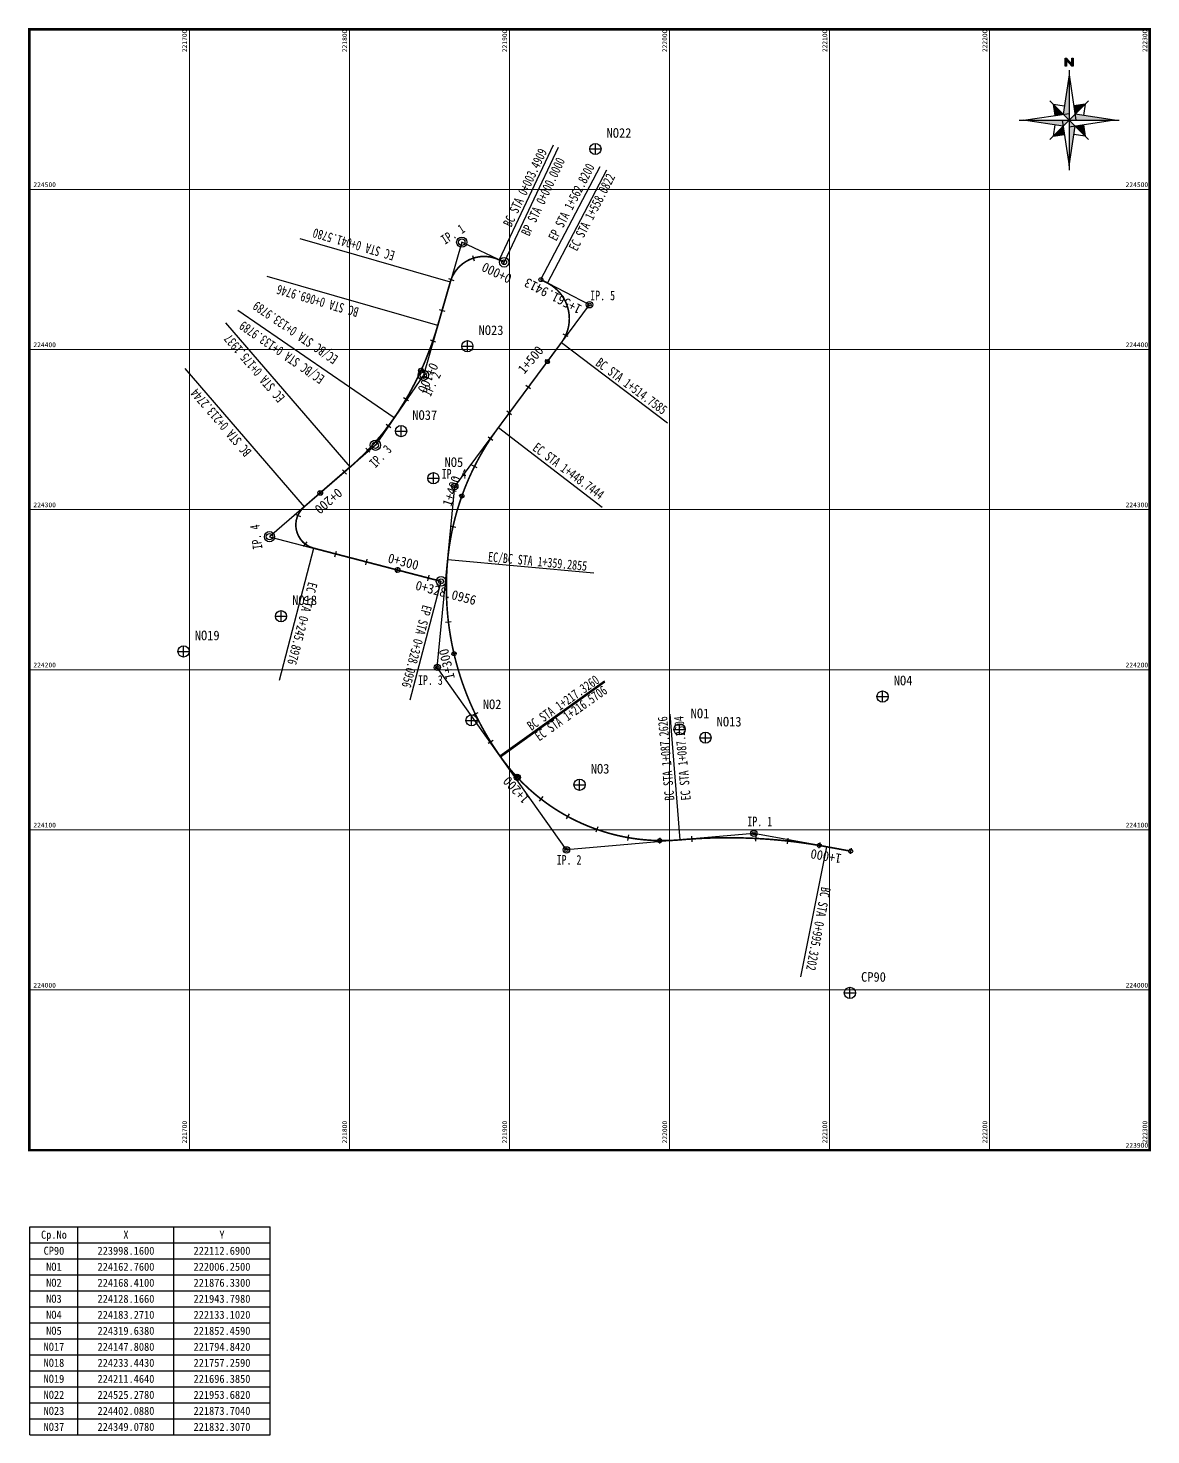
# Model space of a CAD drawing. Header units: metres. Extents: x 226260 to 227788, y 221330 to 222332.
# Drawn here: x 226260 to 226961, y 221343 to 222222 of the extents above; entities that cross this region are included whole.
import ezdxf
from ezdxf.enums import TextEntityAlignment as Align

# ---------------------------------------------------------------- set-up
doc = ezdxf.new("R2010")
doc.units = ezdxf.units.M
for name, color, linetype in [('CA-ALGN-CNTL', 2, 'Continuous'), ('CA-ALGN-IPLN', 1, 'Continuous'), ('CA-ALGN-IPSM', 2, 'Continuous'), ('CA-ALGN-STSM', 2, 'Continuous'), ('CA-ALGN-SUBL', 1, 'Continuous'), ('CA-ALGN-SUBT', 2, 'Continuous'), ('CA-ALGN-TEXT', 3, 'Continuous'), ('CV-AZMU', 3, 'Continuous'), ('CV-GRID-LINE', 1, 'Continuous'), ('CV-GRID-TEXT', 4, 'Continuous'), ('CV-SURV-SYMB', 3, 'Continuous'), ('CV-SURV-TEXT', 3, 'Continuous'), ('CV-TABL-LIN1', 4, 'Continuous'), ('CV-TABL-LIN2', 1, 'Continuous'), ('CV-TABL-TEX1', 6, 'Continuous'), ('CV-TABL-TEX2', 3, 'Continuous'), ('CZ-LIN1', 7, 'Continuous')]:
    doc.layers.add(name, color=color, linetype=linetype)
doc.styles.add('GTXT', font='DotumChe.ttf')
doc.styles.add('Han_Romanstyle', font='DotumChe.ttf')

# ---------------------------------------------------------------- blocks, each defined once
blk = doc.blocks.new('CXBEAR2')
blk.add_hatch(color=256).paths.add_polyline_path([(23.25, -1.5), (20.25, -1.5), (20.25, -1), (22.49, 1), (20.25, 1), (20.25, 1.5), (23.25, 1.5), (23.25, 1), (21.01, -1), (23.25, -1)])
for p, q in [((-2.22, 2.22), (0, 17.05)), ((0, 18.75), (0, -18.75)), ((0, 17.05), (2.56, 0)), ((-7.23, 7.23), (7.23, -7.23)), ((7.23, 7.23), (-7.23, -7.23)), ((-1.75, 5.37), (-6.03, 6.03)), ((-6.03, 6.03), (-5.37, 1.75)), ((6.03, 6.03), (1.75, 5.37)), ((6.03, 6.03), (5.37, 1.75)), ((0, 2.56), (-17.05, 0)), ((17.05, 0), (2.22, 2.22)), ((23.25, 1), (23.25, 1)), ((18.75, 0), (-18.75, 0)), ((-17.05, 0), (-2.22, -2.22)), ((-6.03, -6.03), (-5.37, -1.75)), ((0, -17.05), (-2.56, 0)), ((17.05, 0), (0, -2.56)), ((0, -17.05), (2.22, -2.22)), ((6.03, -6.03), (5.37, -1.75)), ((-1.75, -5.37), (-6.03, -6.03)), ((6.03, -6.03), (1.75, -5.37))]:
    blk.add_line(p, q)
blk.add_lwpolyline([(23.25, -1.5), (20.25, -1.5), (20.25, -1), (22.49, 1), (20.25, 1), (20.25, 1.5), (23.25, 1.5), (23.25, 1), (21.01, -1), (23.25, -1)], close=True)
for points in [[(0, 17.05), (-2.22, 2.22), (0, 0)], [(-6.03, 6.03), (-5.37, 1.75), (-2.22, 2.22)], [(6.03, 6.03), (1.75, 5.37), (2.22, 2.22)], [(17.05, 0), (2.22, 2.22), (0, 0)], [(0, 0), (-17.05, 0), (-2.22, -2.22)], [(-2.22, -2.22), (-1.75, -5.37), (-6.03, -6.03)], [(0, 0), (2.22, -2.22), (0, -17.05)], [(5.37, -1.75), (6.03, -6.03), (2.22, -2.22)]]:
    blk.add_solid(points)
blk = doc.blocks.new('CASTAMS')
blk.add_line((0, -1.5), (0, 1.5))
at = {"style": 'GTXT', "flags": 1}
for tag, p in [('XSEC_DAT', (0, -6.85)), ('STA_DST', (0, -3.62))]:
    blk.add_attdef(tag, text='', height=2.5, dxfattribs=at).set_placement(p, align=Align.MIDDLE)

msp = doc.modelspace()

# ---------------------------------------------------------------- linework, layer by layer
at = {"layer": 'CA-ALGN-CNTL'}
for p, q in [((226557.03, 222075.74), (226553.88, 222077.23)), ((226523.34, 222063.44), (226515.47, 222036.16)), ((226460.86, 221947.89), (226432.04, 221923)), ((226438.07, 221897.13), (226517.62, 221876.44))]:
    msp.add_line(p, q, dxfattribs=at)
at = {"layer": 'CA-ALGN-CNTL', "const_width": 1}
for points in [[(226557.03, 222075.74), (226553.88, 222077.23), (226552.03, 222078), (226550.12, 222078.61), (226548.17, 222079.03), (226546.19, 222079.28), (226544.19, 222079.34), (226542.19, 222079.22), (226540.21, 222078.93), (226538.27, 222078.45), (226536.38, 222077.8), (226534.56, 222076.98), (226532.82, 222076), (226531.17, 222074.86), (226529.64, 222073.58), (226528.22, 222072.17), (226526.94, 222070.63), (226525.81, 222068.98), (226524.83, 222067.24), (226524.01, 222065.42), (226523.36, 222063.53), (226523.34, 222063.44), (226515.47, 222036.16), (226514.9, 222034.24), (226514.32, 222032.33), (226513.72, 222030.42), (226513.1, 222028.52), (226512.45, 222026.62), (226511.8, 222024.74), (226511.12, 222022.85), (226510.42, 222020.98), (226509.7, 222019.11), (226508.97, 222017.25), (226508.22, 222015.4), (226507.45, 222013.55), (226506.66, 222011.72), (226505.85, 222009.89), (226505.02, 222008.07), (226504.18, 222006.25), (226503.31, 222004.45), (226502.43, 222002.65), (226501.54, 222000.87), (226500.62, 221999.09), (226499.69, 221997.32), (226498.73, 221995.56), (226497.76, 221993.81), (226496.78, 221992.07), (226495.77, 221990.34), (226494.75, 221988.62), (226493.71, 221986.91), (226492.66, 221985.21), (226491.59, 221983.53), (226490.5, 221981.85), (226489.39, 221980.18), (226488.27, 221978.53), (226488.27, 221978.52), (226487.12, 221976.88), (226485.96, 221975.25), (226484.78, 221973.64), (226483.58, 221972.04), (226482.36, 221970.46), (226481.12, 221968.89), (226479.85, 221967.34), (226478.57, 221965.8), (226477.27, 221964.28), (226475.96, 221962.78), (226474.62, 221961.29), (226473.26, 221959.82), (226471.89, 221958.37), (226470.5, 221956.93), (226469.09, 221955.51), (226467.66, 221954.11), (226466.22, 221952.73), (226464.75, 221951.36), (226463.28, 221950.02), (226461.78, 221948.69), (226460.86, 221947.89), (226432.04, 221923), (226430.62, 221921.6), (226429.39, 221920.02), (226428.39, 221918.29), (226427.63, 221916.44), (226427.12, 221914.51), (226426.87, 221912.53), (226426.89, 221910.53), (226427.17, 221908.55), (226427.71, 221906.63), (226428.5, 221904.79), (226429.53, 221903.08), (226430.78, 221901.52), (226432.23, 221900.14), (226433.84, 221898.96), (226435.6, 221898.01), (226437.47, 221897.3), (226438.07, 221897.13), (226517.62, 221876.44)], [(226773.53, 221707.92), (226758.46, 221710.68), (226756.49, 221711.04), (226754.52, 221711.38), (226752.55, 221711.72), (226750.58, 221712.04), (226748.6, 221712.35), (226746.62, 221712.64), (226744.64, 221712.93), (226742.66, 221713.2), (226740.68, 221713.47), (226738.69, 221713.72), (226736.71, 221713.96), (226734.72, 221714.19), (226732.73, 221714.4), (226730.74, 221714.61), (226728.75, 221714.8), (226726.76, 221714.98), (226724.77, 221715.15), (226722.77, 221715.31), (226720.78, 221715.45), (226718.78, 221715.59), (226716.79, 221715.71), (226714.79, 221715.82), (226712.79, 221715.92), (226710.8, 221716.01), (226708.8, 221716.09), (226706.8, 221716.15), (226704.8, 221716.2), (226702.8, 221716.24), (226700.8, 221716.27), (226698.8, 221716.29), (226696.8, 221716.29), (226694.8, 221716.29), (226692.8, 221716.27), (226690.8, 221716.24), (226688.8, 221716.2), (226686.8, 221716.15), (226684.8, 221716.08), (226682.8, 221716), (226680.81, 221715.92), (226678.81, 221715.82), (226676.81, 221715.7), (226674.82, 221715.58), (226672.82, 221715.45), (226670.83, 221715.3), (226668.83, 221715.14), (226666.9, 221714.98), (226666.9, 221714.98), (226664.9, 221714.82), (226662.91, 221714.69), (226660.91, 221714.59), (226658.91, 221714.53), (226656.91, 221714.5), (226654.91, 221714.5), (226652.91, 221714.53), (226650.91, 221714.6), (226648.91, 221714.7), (226646.92, 221714.83), (226644.92, 221714.99), (226642.93, 221715.19), (226640.95, 221715.41), (226638.96, 221715.67), (226636.99, 221715.96), (226635.01, 221716.28), (226633.04, 221716.64), (226631.08, 221717.03), (226629.13, 221717.44), (226627.18, 221717.89), (226625.23, 221718.37), (226623.3, 221718.88), (226621.38, 221719.43), (226619.46, 221720), (226617.55, 221720.61), (226615.66, 221721.24), (226613.77, 221721.91), (226611.9, 221722.6), (226610.03, 221723.33), (226608.18, 221724.09), (226606.34, 221724.87), (226604.52, 221725.69), (226602.7, 221726.53), (226600.91, 221727.41), (226599.12, 221728.31), (226597.35, 221729.24), (226595.6, 221730.2), (226593.86, 221731.19), (226592.14, 221732.21), (226590.43, 221733.25), (226588.74, 221734.32), (226587.07, 221735.42), (226585.42, 221736.55), (226583.78, 221737.7), (226582.16, 221738.88), (226580.57, 221740.08), (226578.99, 221741.31), (226577.43, 221742.56), (226575.9, 221743.84), (226574.38, 221745.15), (226572.88, 221746.48), (226571.41, 221747.83), (226569.96, 221749.2), (226568.53, 221750.6), (226567.12, 221752.03), (226565.74, 221753.47), (226564.38, 221754.94), (226563.05, 221756.43), (226561.73, 221757.94), (226560.45, 221759.47), (226559.19, 221761.02), (226557.95, 221762.59), (226556.74, 221764.18), (226555.55, 221765.79), (226554.79, 221766.85), (226554.35, 221767.47), (226553.21, 221769.11), (226552.08, 221770.76), (226550.97, 221772.42), (226549.88, 221774.1), (226548.8, 221775.79), (226547.75, 221777.49), (226546.71, 221779.2), (226545.7, 221780.92), (226544.7, 221782.65), (226543.72, 221784.4), (226542.76, 221786.15), (226541.82, 221787.92), (226540.9, 221789.69), (226540, 221791.48), (226539.11, 221793.27), (226538.25, 221795.08), (226537.41, 221796.89), (226536.59, 221798.71), (226535.78, 221800.55), (226535, 221802.39), (226534.24, 221804.24), (226533.5, 221806.09), (226532.78, 221807.96), (226532.08, 221809.83), (226531.4, 221811.71), (226530.74, 221813.6), (226530.1, 221815.5), (226529.48, 221817.4), (226528.89, 221819.31), (226528.31, 221821.22), (226527.76, 221823.15), (226527.23, 221825.07), (226526.71, 221827.01), (226526.22, 221828.95), (226525.75, 221830.89), (226525.31, 221832.84), (226524.88, 221834.79), (226524.47, 221836.75), (226524.09, 221838.71), (226523.73, 221840.68), (226523.39, 221842.65), (226523.07, 221844.63), (226522.77, 221846.6), (226522.5, 221848.59), (226522.25, 221850.57), (226522.01, 221852.56), (226521.8, 221854.55), (226521.62, 221856.54), (226521.45, 221858.53), (226521.31, 221860.52), (226521.19, 221862.52), (226521.09, 221864.52), (226521.01, 221866.52), (226520.95, 221868.52), (226520.92, 221870.52), (226520.91, 221872.52), (226520.91, 221874.52), (226520.95, 221876.52), (226521, 221878.51), (226521.08, 221880.51), (226521.17, 221882.51), (226521.29, 221884.51), (226521.44, 221886.5), (226521.6, 221888.5), (226521.75, 221890.09), (226521.95, 221892.08), (226522.18, 221894.07), (226522.43, 221896.05), (226522.71, 221898.03), (226523.01, 221900.01), (226523.33, 221901.98), (226523.68, 221903.95), (226524.05, 221905.92), (226524.45, 221907.88), (226524.87, 221909.83), (226525.31, 221911.78), (226525.77, 221913.73), (226526.27, 221915.67), (226526.78, 221917.6), (226527.32, 221919.53), (226527.88, 221921.45), (226528.46, 221923.36), (226529.07, 221925.26), (226529.7, 221927.16), (226530.35, 221929.05), (226531.02, 221930.93), (226531.72, 221932.81), (226532.44, 221934.67), (226533.19, 221936.53), (226533.95, 221938.38), (226534.74, 221940.22), (226535.55, 221942.04), (226536.39, 221943.86), (226537.24, 221945.67), (226538.12, 221947.47), (226539.02, 221949.26), (226539.94, 221951.03), (226540.88, 221952.8), (226541.84, 221954.55), (226542.82, 221956.29), (226543.83, 221958.02), (226544.85, 221959.74), (226545.9, 221961.44), (226546.97, 221963.13), (226548.06, 221964.81), (226549.16, 221966.48), (226550.29, 221968.13), (226551.44, 221969.77), (226552.61, 221971.39), (226553.47, 221972.56), (226592.8, 222025.58), (226593.93, 222027.23), (226594.92, 222028.97), (226595.77, 222030.78), (226596.47, 222032.65), (226597.02, 222034.58), (226597.41, 222036.54), (226597.65, 222038.52), (226597.73, 222040.52), (226597.64, 222042.52), (226597.4, 222044.5), (226597, 222046.46), (226596.44, 222048.38), (226595.74, 222050.25), (226594.88, 222052.06), (226593.88, 222053.79), (226592.75, 222055.44), (226591.49, 222056.99), (226590.11, 222058.44), (226588.62, 222059.77), (226587.03, 222060.98), (226585.34, 222062.06), (226584.18, 222062.7), (226579.98, 222064.87)]]:
    msp.add_lwpolyline(points, dxfattribs=at)
at = {"layer": 'CA-ALGN-CNTL'}
for centre, radius, start, end in [((226544.48, 222057.34), 22, 64.71062, 163.90283), ((226323.31, 222091.61), 200, 325.56694, 343.90283), ((226356.3, 222068.99), 160, 310.80798, 325.56694), ((226441.84, 221911.65), 15, 130.80798, 255.41944)]:
    msp.add_arc(centre, radius, start, end, dxfattribs=at)
at = {"layer": 'CA-ALGN-IPLN'}
for points in [[(226557.03, 222075.74), (226530.51, 222088.28), (226506.52, 222005.15), (226476.55, 221961.43), (226410.41, 221904.33), (226517.62, 221876.44)], [(226773.53, 221707.92), (226712.97, 221719.04), (226595.94, 221708.72), (226515.25, 221822.72), (226526.15, 221935.74), (226610.33, 222049.21), (226579.98, 222064.87)]]:
    msp.add_lwpolyline(points, dxfattribs=at)
at = {"layer": 'CA-ALGN-IPSM'}
for centre, radius in [((226530.51, 222088.28), 3.2), ((226530.51, 222088.28), 2), ((226557.03, 222075.74), 3), ((226557.03, 222075.74), 1.5), ((226610.33, 222049.21), 2), ((226610.33, 222049.21), 1), ((226506.52, 222005.15), 3.2), ((226506.52, 222005.15), 2), ((226476.55, 221961.43), 3.2), ((226476.55, 221961.43), 2), ((226526.15, 221935.74), 2), ((226526.15, 221935.74), 1), ((226410.41, 221904.33), 3.2), ((226410.41, 221904.33), 2), ((226517.62, 221876.44), 3), ((226517.62, 221876.44), 1.5), ((226515.25, 221822.72), 2), ((226515.25, 221822.72), 1), ((226712.97, 221719.04), 2), ((226712.97, 221719.04), 1), ((226595.94, 221708.72), 2), ((226595.94, 221708.72), 1)]:
    msp.add_circle(centre, radius, dxfattribs=at)
at = {"layer": 'CA-ALGN-STSM'}
for centre, radius in [((226579.98, 222064.87), 1.25), ((226505.01, 222008.04), 1.5), ((226584.01, 222013.73), 1.25), ((226442.09, 221931.68), 1.5), ((226530.59, 221929.73), 1.25), ((226490.43, 221883.51), 1.5), ((226525.68, 221831.2), 1.25), ((226565.24, 221754.01), 2), ((226565.24, 221754.01), 1.25), ((226654.17, 221714.51), 1.25), ((226753.85, 221711.5), 1.25), ((226773.53, 221707.92), 1.25)]:
    msp.add_circle(centre, radius, dxfattribs=at)
at = {"layer": 'CA-ALGN-SUBL'}
for p, q in [((226587.68, 222148.78), (226553.88, 222077.23)), ((226590.86, 222147.35), (226557.03, 222075.74)), ((226579.98, 222064.87), (226617.05, 222135.59)), ((226584.18, 222062.7), (226621.25, 222133.42)), ((226429.35, 222090.57), (226523.34, 222063.44)), ((226515.47, 222036.16), (226409.01, 222066.88)), ((226488.27, 221978.52), (226390.57, 222045.5)), ((226488.27, 221978.52), (226390.57, 222045.5)), ((226460.86, 221947.89), (226383.2, 222037.84)), ((226592.8, 222025.58), (226659.14, 221975.35)), ((226357.5, 222009.34), (226432.04, 221923)), ((226553.47, 221972.56), (226618.19, 221922.83)), ((226416.61, 221814.63), (226438.07, 221897.13)), ((226521.75, 221890.09), (226613.05, 221881.65)), ((226498.35, 221802.38), (226517.62, 221876.44)), ((226554.35, 221767.47), (226619.64, 221814.33)), ((226554.79, 221766.85), (226620.01, 221813.59)), ((226666.9, 221714.98), (226660.8, 221793.42)), ((226758.46, 221710.68), (226742.16, 221629.4))]:
    msp.add_line(p, q, dxfattribs=at)
at = {"layer": 'CV-GRID-LINE', "lineweight": 0}
for p, q in [((226260.33, 222221.21), (226260.33, 221521.21)), ((226260.33, 222221.21), (226960.33, 222221.21)), ((226360.33, 222221.21), (226360.33, 221521.21)), ((226460.33, 222221.21), (226460.33, 221521.21)), ((226560.33, 222221.21), (226560.33, 221521.21)), ((226660.33, 222221.21), (226660.33, 221521.21)), ((226760.33, 222221.21), (226760.33, 221521.21)), ((226860.33, 222221.21), (226860.33, 221521.21)), ((226960.33, 222221.21), (226960.33, 221521.21)), ((226260.33, 222121.21), (226960.33, 222121.21)), ((226260.33, 222021.21), (226960.33, 222021.21)), ((226260.33, 221921.21), (226960.33, 221921.21)), ((226260.33, 221821.21), (226960.33, 221821.21)), ((226260.33, 221721.21), (226960.33, 221721.21)), ((226260.33, 221621.21), (226960.33, 221621.21)), ((226260.33, 221521.21), (226960.33, 221521.21))]:
    msp.add_line(p, q, dxfattribs=at)
at = {"layer": 'CV-SURV-SYMB'}
for p, q in [((226614.02, 222142.99), (226614.02, 222149.99)), ((226614.02, 222142.99), (226614.02, 222149.99)), ((226610.52, 222146.49), (226617.52, 222146.49)), ((226610.52, 222146.49), (226617.52, 222146.49)), ((226534.04, 222019.8), (226534.04, 222026.8)), ((226530.54, 222023.3), (226537.54, 222023.3)), ((226492.64, 221966.79), (226492.64, 221973.79)), ((226489.14, 221970.29), (226496.14, 221970.29)), ((226509.29, 221940.85), (226516.29, 221940.85)), ((226512.79, 221937.35), (226512.79, 221944.35)), ((226414.09, 221854.65), (226421.09, 221854.65)), ((226417.59, 221851.15), (226417.59, 221858.15)), ((226356.72, 221829.17), (226356.72, 221836.17)), ((226353.22, 221832.67), (226360.22, 221832.67)), ((226793.44, 221800.98), (226793.44, 221807.98)), ((226793.44, 221800.98), (226793.44, 221807.98)), ((226789.94, 221804.48), (226796.94, 221804.48)), ((226789.94, 221804.48), (226796.94, 221804.48)), ((226533.16, 221789.62), (226540.16, 221789.62)), ((226536.66, 221786.12), (226536.66, 221793.12)), ((226663.08, 221783.97), (226670.08, 221783.97)), ((226666.58, 221780.47), (226666.58, 221787.47)), ((226682.81, 221775.29), (226682.81, 221782.29)), ((226679.31, 221778.79), (226686.31, 221778.79)), ((226600.63, 221749.38), (226607.63, 221749.38)), ((226604.13, 221745.88), (226604.13, 221752.88)), ((226773.02, 221615.87), (226773.02, 221622.87)), ((226769.52, 221619.37), (226776.52, 221619.37))]:
    msp.add_line(p, q, dxfattribs=at)
for centre in [(226614.02, 222146.49), (226614.02, 222146.49), (226534.04, 222023.3), (226492.64, 221970.29), (226512.79, 221940.85), (226417.59, 221854.65), (226356.72, 221832.67), (226793.44, 221804.48), (226793.44, 221804.48), (226536.66, 221789.62), (226666.58, 221783.97), (226682.81, 221778.79), (226604.13, 221749.38), (226773.02, 221619.37)]:
    msp.add_circle(centre, 3.5, dxfattribs=at)
for p in [(226614.02, 222146.49), (226614.02, 222146.49), (226534.04, 222023.3), (226492.64, 221970.29), (226512.79, 221940.85), (226417.59, 221854.65), (226356.72, 221832.67), (226793.44, 221804.48), (226793.44, 221804.48), (226536.66, 221789.62), (226666.58, 221783.97), (226682.81, 221778.79), (226604.13, 221749.38), (226773.02, 221619.37)]:
    msp.add_point(p, dxfattribs=at)
at = {"layer": 'CV-TABL-LIN1'}
for p, q in [((226260.71, 221343.35), (226260.71, 221473.35)), ((226260.71, 221473.35), (226410.71, 221473.35)), ((226290.71, 221343.35), (226290.71, 221473.35)), ((226410.71, 221343.35), (226410.71, 221473.35)), ((226260.71, 221463.35), (226410.71, 221463.35)), ((226260.71, 221343.35), (226410.71, 221343.35))]:
    msp.add_line(p, q, dxfattribs=at)
at = {"layer": 'CV-TABL-LIN2'}
for p, q in [((226350.71, 221343.35), (226350.71, 221473.35)), ((226260.71, 221453.35), (226410.71, 221453.35)), ((226260.71, 221443.35), (226410.71, 221443.35)), ((226260.71, 221433.35), (226410.71, 221433.35)), ((226260.71, 221423.35), (226410.71, 221423.35)), ((226260.71, 221413.35), (226410.71, 221413.35)), ((226260.71, 221403.35), (226410.71, 221403.35)), ((226260.71, 221393.35), (226410.71, 221393.35)), ((226260.71, 221383.35), (226410.71, 221383.35)), ((226260.71, 221373.35), (226410.71, 221373.35)), ((226260.71, 221363.35), (226410.71, 221363.35)), ((226260.71, 221353.35), (226410.71, 221353.35))]:
    msp.add_line(p, q, dxfattribs=at)
at = {"layer": 'CZ-LIN1', "const_width": 1.5}
msp.add_lwpolyline([(226260.33, 222221.21), (226960.33, 222221.21), (226960.33, 221521.21), (226260.33, 221521.21)], close=True, dxfattribs=at)

# ---------------------------------------------------------------- block references
at = {"layer": 'CA-ALGN-STSM', "yscale": 1.200000000011642, "zscale": 1.2}
for p, xscale, rotation in [((226537.79, 222078.3), 1.199999999994083, 197.7060784277636), ((226557.03, 222075.74), 1.19999999999343, 154.7106246202807), ((226523.83, 222064.94), 1.2000000000021, 249.7931507130937), ((226518.23, 222045.74), 1.199999999985404, 253.9028337555438), ((226512.45, 222026.6), 1.199999999994032, 251.0307708100416), ((226595.45, 222030.09), 1.19999999999223, 65.44076090447642), ((226505.01, 222008.04), 1.200000000003835, 245.3011928603264), ((226584.01, 222013.73), 1.199999999989538, 53.4282017997555), ((226495.76, 221990.32), 1.200000000012752, 239.5716149085272), ((226572.09, 221997.67), 1.200000000006878, 53.42820179863948), ((226560.18, 221981.6), 1.200000000006878, 53.42820179863948), ((226484.77, 221973.62), 1.199999999987601, 233.410810712258), ((226548.45, 221965.41), 1.200000000009603, 56.46465318210451), ((226471.88, 221958.35), 1.19999999998301, 226.2488382737786), ((226538.44, 221948.11), 1.199999999998891, 63.40959614026541), ((226457.23, 221944.75), 1.200000000003137, 220.8079838567276), ((226442.09, 221931.68), 1.200000000003137, 220.8079838567276), ((226530.59, 221929.72), 1.199999999989054, 70.35453909825947), ((226428.09, 221917.63), 1.199999999995662, 246.4980349591459), ((226525.02, 221910.53), 1.200000000009133, 77.29948205802742), ((226432.79, 221899.69), 1.200000000002496, 322.8924076444006), ((226451.72, 221893.58), 1.200000000000654, 345.4194372453576), ((226471.07, 221888.55), 1.200000000000654, 345.4194372453576), ((226490.43, 221883.51), 1.200000000000654, 345.4194372453576), ((226509.78, 221878.48), 1.200000000000654, 345.4194372453576), ((226522.21, 221850.88), 1.199999999994402, 96.86007841135269), ((226525.68, 221831.2), 1.199999999993671, 103.156317867453), ((226538.98, 221793.56), 1.199999999982557, 115.7487968921463), ((226548.64, 221776.06), 1.199999999987364, 122.0450364075437), ((226565.24, 221754.01), 1.199999999997966, 132.9489506555903), ((226579.99, 221740.53), 1.200000000012316, 142.1902053802438), ((226596.7, 221729.6), 1.200000000000022, 151.4314601652472), ((226614.96, 221721.49), 1.199999999994666, 160.672714893813), ((226634.29, 221716.42), 1.19999999999303, 169.913969676356), ((226654.17, 221714.51), 1.199999999998826, 179.1552244612798), ((226674.14, 221715.53), 1.200000000000402, 183.8207824297984), ((226714.11, 221715.86), 1.199999999999592, 177.099869865147), ((226734.05, 221714.26), 1.19999999998848, 173.7394136099104), ((226753.85, 221711.5), 1.199999999989903, 170.3789573568775), ((226773.53, 221707.92), 1.199999999994127, 169.5926418803782)]:
    msp.add_blockref('CASTAMS', p, dxfattribs=dict(at, xscale=xscale, rotation=rotation))
at = {"layer": 'CV-AZMU', "xscale": 1.666666666656965, "yscale": 1.666666666656965, "zscale": 1.666666666666667, "rotation": 90}
msp.add_blockref('CXBEAR2', (226909.99, 222164.47), dxfattribs=at)

# ---------------------------------------------------------------- texts
at = {"layer": 'CA-ALGN-SUBT', "style": 'Han_Romanstyle', "width": 0.8}
for s, rotation, p in [('BC STA 0+003.4909', 64.71062, (226561.47, 222097.29)), ('BP STA 0+000.0000', 64.71062, (226572.71, 222091.6)), ('EP STA 1+562.8200', 62.71879, (226589.6, 222088.56)), ('EC STA 1+558.0822', 62.71879, (226602.41, 222082.27)), ('EC STA 0+041.5780', 163.90283, (226489.19, 222082.48)), ('BC STA 0+069.9746', 163.90283, (226466.6, 222047.14)), ('EC/BC STA 0+133.9789', 145.56694, (226453.81, 222016.69)), ('EC/BC STA 0+133.9789', 145.56694, (226445.33, 222004.32)), ('EC STA 0+175.1937', 130.80798, (226420.44, 221991.44)), ('BC STA 1+514.7585', 323.4282, (226613.63, 222011.69)), ('BC STA 0+213.2744', 130.80798, (226399.56, 221957.59)), ('EC STA 1+448.7444', 323.4282, (226574.29, 221958.67)), ('EC/BC STA 1+359.2855', 354.49253, (226546.75, 221888.93)), ('EC STA 0+245.8976', 255.41944, (226434.67, 221876.33)), ('EP STA 0+328.0956', 255.41944, (226506.14, 221862.05)), ('BC STA 1+217.3260', 35.29227, (226574.04, 221782.94)), ('EC STA 1+216.5706', 35.29227, (226578.93, 221776.42)), ('BC STA 1+087.2626', 95.0407, (226663.45, 221739.77)), ('EC STA 1+087.2604', 95.0407, (226673.64, 221739.93)), ('BC STA 0+995.3202', 259.59264, (226755.17, 221685.87))]:
    msp.add_text(s, height=6, rotation=rotation, dxfattribs=at).set_placement(p)
at = {"layer": 'CA-ALGN-TEXT', "style": 'Han_Romanstyle', "width": 0.8}
for s, rotation, p in [('IP. 1', 32.62252, (226520, 222086.6)), ('IP. 2', 64.52654, (226511.03, 221991.49)), ('IP. 3', 46.3257, (226476.53, 221946.91)), ('IP. 4', 97.38549, (226406.05, 221896.82))]:
    msp.add_text(s, height=6, rotation=rotation, dxfattribs=at).set_placement(p)
at = {"layer": 'CA-ALGN-TEXT', "style": 'Han_Romanstyle'}
for s, rotation, p in [('0+000', 154.71062, (226562.39, 222067.58)), ('1+561.9413', 152.71879, (226606.04, 222048.45)), ('1+500', 49.8739, (226569.58, 222005.51)), ('0+100', 245.30119, (226510.87, 222013.6)), ('1+400', 71.58338, (226523.89, 221922.75)), ('0+200', 220.80798, (226452.72, 221935.11)), ('0+300', 345.41944, (226483.92, 221888.3)), ('0+328.0956', 345.41944, (226501.11, 221871.31)), ('1+300', 103.06458, (226526.25, 221815.95)), ('1+200', 132.94895, (226573.26, 221740.99)), ('1+000', 170.37896, (226768.14, 221706.03))]:
    msp.add_text(s, height=6, rotation=rotation, dxfattribs=at).set_placement(p)
at = {"layer": 'CA-ALGN-TEXT', "style": 'Han_Romanstyle', "width": 0.8}
for s, p in [('IP. 5', (226610.78, 222051.99)), ('IP. 4', (226517.94, 221940.6)), ('IP. 3', (226503.17, 221811.79)), ('IP. 1', (226708.97, 221723.5)), ('IP. 2', (226589.79, 221699.51))]:
    msp.add_text(s, height=6, dxfattribs=at).set_placement(p)
at = {"layer": 'CV-GRID-TEXT', "lineweight": 0, "style": 'Han_Romanstyle'}
for s, p in [('221700', (226358.83, 222206.96)), ('221800', (226458.83, 222206.96)), ('221900', (226558.83, 222206.96)), ('222000', (226658.83, 222206.96)), ('222100', (226758.83, 222206.96)), ('222200', (226858.83, 222206.96)), ('222300', (226958.83, 222206.96)), ('221700', (226358.83, 221525.4)), ('221800', (226458.83, 221525.4)), ('221900', (226558.83, 221525.4)), ('222000', (226658.83, 221525.4)), ('222100', (226758.83, 221525.4)), ('222200', (226858.83, 221525.4)), ('222300', (226958.83, 221525.4))]:
    msp.add_text(s, height=3, rotation=90, dxfattribs=at).set_placement(p)
for s, p in [('224500', (226262.88, 222122.71)), ('224500', (226945.3, 222122.71)), ('224400', (226262.88, 222022.71)), ('224400', (226945.3, 222022.71)), ('224300', (226262.88, 221922.71)), ('224300', (226945.3, 221922.71)), ('224200', (226262.88, 221822.71)), ('224200', (226945.3, 221822.71)), ('224100', (226262.88, 221722.71)), ('224100', (226945.3, 221722.71)), ('224000', (226262.88, 221622.71)), ('224000', (226945.3, 221622.71)), ('223900', (226945.3, 221522.71))]:
    msp.add_text(s, height=3, dxfattribs=at).set_placement(p)
at = {"layer": 'CV-SURV-TEXT', "style": 'Han_Romanstyle'}
for s, p in [('NO22', (226621.02, 222153.49)), ('NO22', (226621.02, 222153.49)), ('NO23', (226541.04, 222030.3)), ('NO37', (226499.64, 221977.29)), ('NO5', (226519.79, 221947.85)), ('NO18', (226424.59, 221861.65)), ('NO19', (226363.72, 221839.67)), ('NO4', (226800.44, 221811.48)), ('NO4', (226800.44, 221811.48)), ('NO2', (226543.66, 221796.62)), ('NO1', (226673.58, 221790.97)), ('NO13', (226689.81, 221785.79)), ('NO3', (226611.13, 221756.38)), ('CP90', (226780.02, 221626.37))]:
    msp.add_text(s, height=6, dxfattribs=at).set_placement(p)
at = {"layer": 'CV-TABL-TEX1', "style": 'GTXT'}
for s, p in [('Cp.No', (226275.71, 221468.35)), ('X', (226320.71, 221468.35)), ('Y', (226380.71, 221468.35)), ('CP90', (226275.71, 221458.35)), ('NO1', (226275.71, 221448.35)), ('NO2', (226275.71, 221438.35)), ('NO3', (226275.71, 221428.35)), ('NO4', (226275.71, 221418.35)), ('NO5', (226275.71, 221408.35)), ('NO17', (226275.71, 221398.35)), ('NO18', (226275.71, 221388.35)), ('NO19', (226275.71, 221378.35)), ('NO22', (226275.71, 221368.35)), ('NO23', (226275.71, 221358.35)), ('NO37', (226275.71, 221348.35))]:
    msp.add_text(s, height=5, dxfattribs=at).set_placement(p, align=Align.MIDDLE_CENTER)
at = {"layer": 'CV-TABL-TEX2', "style": 'GTXT'}
for s, p in [('223998.1600', (226320.71, 221458.35)), ('222112.6900', (226380.71, 221458.35)), ('224162.7600', (226320.71, 221448.35)), ('222006.2500', (226380.71, 221448.35)), ('224168.4100', (226320.71, 221438.35)), ('221876.3300', (226380.71, 221438.35)), ('224128.1660', (226320.71, 221428.35)), ('221943.7980', (226380.71, 221428.35)), ('224183.2710', (226320.71, 221418.35)), ('222133.1020', (226380.71, 221418.35)), ('224319.6380', (226320.71, 221408.35)), ('221852.4590', (226380.71, 221408.35)), ('224147.8080', (226320.71, 221398.35)), ('221794.8420', (226380.71, 221398.35)), ('224233.4430', (226320.71, 221388.35)), ('221757.2590', (226380.71, 221388.35)), ('224211.4640', (226320.71, 221378.35)), ('221696.3850', (226380.71, 221378.35)), ('224525.2780', (226320.71, 221368.35)), ('221953.6820', (226380.71, 221368.35)), ('224402.0880', (226320.71, 221358.35)), ('221873.7040', (226380.71, 221358.35)), ('224349.0780', (226320.71, 221348.35)), ('221832.3070', (226380.71, 221348.35))]:
    msp.add_text(s, height=5, dxfattribs=at).set_placement(p, align=Align.MIDDLE_CENTER)

doc.saveas('drawing.dxf')
